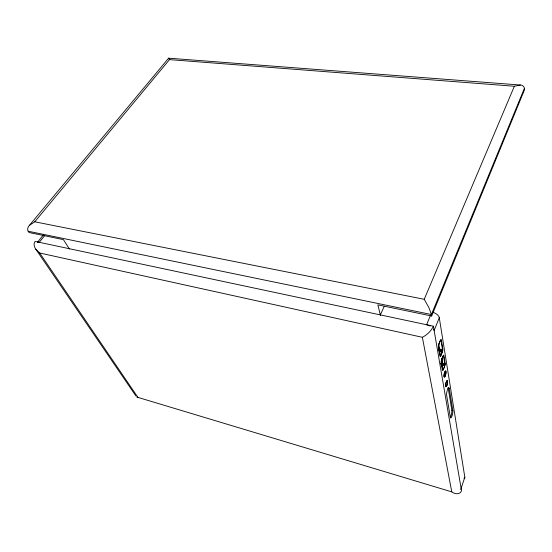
<?xml version="1.0" encoding="UTF-8"?>
<svg xmlns="http://www.w3.org/2000/svg" width="552" height="552" viewBox="0 0 552 552"><rect width="100%" height="100%" fill="white"/><g stroke="black" fill="none" stroke-linecap="round" stroke-linejoin="round"><path stroke-width="0.83" d="M442.58 350.127L441.062 340.508C440.013 339.652 438.743 344.62 438.785 346.297L440.496 355.75L442.58 350.127L438.992 349.319M441.855 366.266L442.594 363.885L441.745 358.669M441.911 366.549L442.759 363.554L441.904 358.248M444.871 364.161L443.622 356.233C442.794 355.253 441.345 360.325 441.414 361.967L442.669 369.454C443.463 370.509 446.968 362.229 442.759 363.671M69.428 249.049L63.425 239.637L29.049 232.509C26.951 230.55 27.352 227.307 29.339 225.444L168.636 58.181L520.391 85.022C523.061 84.925 524.959 87.423 524.4 89.997L431.671 316.013L377.872 304.856L380.431 315.302M432.727 312.232A7.093 3.885 22.3 0 1 439.282 317.704L464.825 477.232L461.113 488.361A5.61 2.194 22.1 0 1 460.623 489.389M137.2 396.46L137.144 397.688L137.91 397.378L451.784 491.866C454.524 494.164 460.126 495.027 461.534 490.832L433.41 326.191L35.073 241.417C33.251 243.736 34.231 246.992 35.783 249.173L135.916 395.998M439.061 351.921L439.599 350.534L438.509 344.02M439.282 317.704L434.141 330.462A7.176 3.829 22.5 0 0 433.72 329.309M430.532 315.199L426.599 324.742A7.176 3.829 22.5 0 1 428.386 325.259M524.359 88.423L431.422 314.53L431.671 316.013M28.173 231.219L431.422 314.53L428.883 307.581L424.226 299.294L514.367 86.25L520.391 85.022M380.335 314.895L384.192 306.443M433.41 326.191C431.167 331.007 427.075 334.905 422.363 337.293L39.689 253.002L35.783 249.173M44.629 235.669L39.247 242.307A5.761 2.325 35.6 0 0 37.84 242.259M37.577 242.121L43.491 234.841M29.339 225.444L34.762 221.794L169.878 59.174L169.195 59.126L168.636 58.181M514.367 86.25L169.443 59.623L169.195 59.126M34.762 221.794L424.226 299.294M438.964 348.898L442.559 349.706M438.992 349.195L442.587 350.002M438.978 349.471L442.573 350.278M438.964 349.637L442.559 350.444M438.943 349.809L442.531 350.617M438.909 349.982L442.504 350.789M438.874 350.161L442.469 350.968M438.833 350.334L442.428 351.141M438.792 350.472L442.387 351.279M439.385 351.017L442.255 351.665M439.461 354.819L440.903 355.15M442.732 363.264L444.85 363.754M442.759 363.554L444.871 364.044M440.993 363.285L442.573 363.651M442.745 363.823L444.864 364.313M441.013 363.52L442.594 363.934M442.732 363.982L444.843 364.472M441.007 363.664L442.58 364.127M442.711 364.147L444.822 364.637M440.986 363.865L442.559 364.23M440.965 363.968L442.545 364.341M442.676 364.32L444.795 364.81M440.944 364.078L442.525 364.444M442.642 364.492L444.76 364.982M442.601 364.658L444.719 365.148M442.566 364.796L444.677 365.293M442.435 365.176L444.553 365.666M448.051 387.587A4.257 1.007 -77.6 0 1 448.196 388.063L449.211 388.318L452.826 410.578A4.119 0.931 -77.3 0 1 451.95 416.111A4.119 0.931 -77.3 0 1 450.363 417.395L446.637 395.267A4.264 1.007 -77.6 0 1 447.541 389.477A4.264 1.007 -77.6 0 1 449.211 388.318M448.196 388.063L451.846 410.322L452.826 410.578M39.689 253.002L137.91 397.378M422.363 337.293L451.784 491.866M429.263 325.618A7.176 3.829 22.5 0 1 430.105 326.039M464.825 477.232A5.561 2.236 21.9 0 1 464.577 478.08M464.329 478.287A5.561 2.236 21.9 0 1 463.99 478.446M451.846 410.322A4.119 0.938 -77.3 0 1 450.308 417.264M444.65 366.107L443.297 369.647A2.215 0.545 -77.9 0 1 442.407 370.185L441.138 362.629A2.242 0.559 -78 0 1 441.614 359.566L442.994 355.999A2.236 0.559 -78 0 1 443.884 355.509L445.119 363.099A2.208 0.545 -77.9 0 1 444.65 366.107M442.359 352.128L440.972 355.702A2.263 0.573 -78.1 0 1 440.054 356.199L438.502 346.973A2.291 0.593 -78.2 0 1 438.985 343.82L440.406 340.218A2.284 0.586 -78.3 0 1 441.331 339.77L442.835 349.043A2.256 0.573 -78.1 0 1 442.359 352.128M446.865 385.399A3.236 0.773 -77.7 0 0 447.286 380.466A3.236 0.773 -77.7 0 0 445.581 384.999A3.236 0.773 -77.7 0 0 446.865 385.399M446.844 385.255A2.96 0.711 -77.7 0 0 447.223 380.728A2.96 0.711 -77.7 0 0 445.664 384.882A2.96 0.711 -77.7 0 0 446.844 385.255M445.257 375.684A2.967 0.724 -77.8 0 0 445.636 371.13A2.967 0.724 -77.8 0 0 444.07 375.256A2.967 0.724 -77.8 0 0 445.257 375.684M445.285 375.864A3.284 0.8 -77.8 0 0 445.705 370.827A3.284 0.8 -77.8 0 0 443.974 375.388A3.284 0.8 -77.8 0 0 445.285 375.864"/></g></svg>
